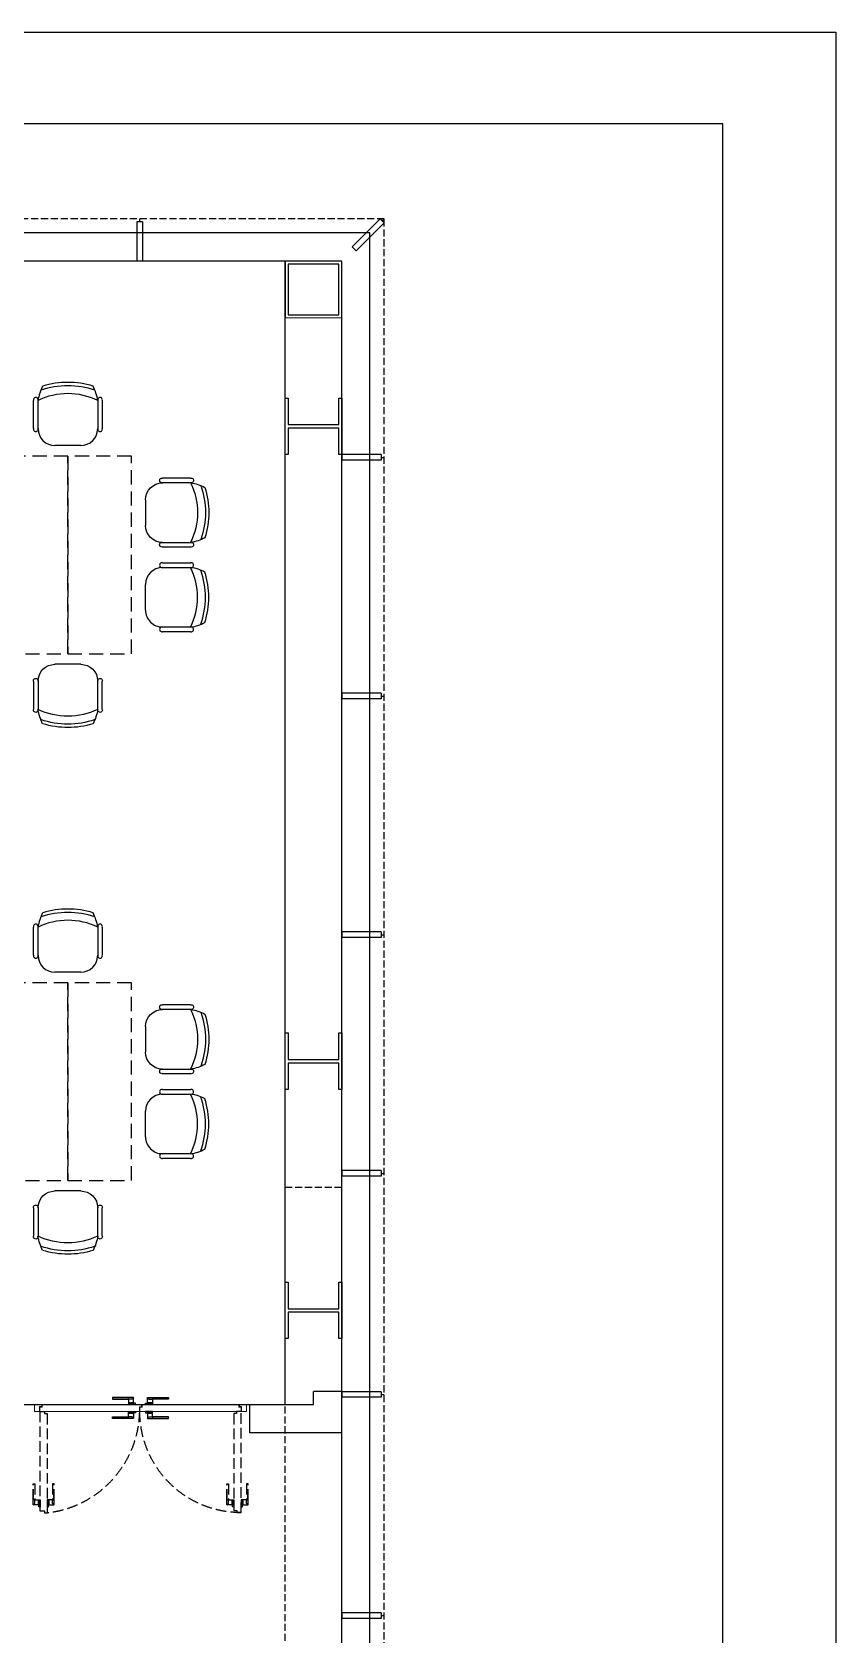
# Model space of a CAD drawing. Header units: millimetres. Extents: x 285006 to 3037698, y -2820855 to 192241.
# Drawn here: x 859813 to 865506, y -42600 to -31243 of the extents above; entities that cross this region are included whole.
import ezdxf
from ezdxf.xclip import XClip

# ---------------------------------------------------------------- set-up
doc = ezdxf.new("R2010")
doc.units = ezdxf.units.MM
doc.header["$XCLIPFRAME"] = 2
for name, pattern in [('1#C-6F$0$CONTINOUS', [0]), ('1#C-6F$0$DASHED2', [0.375, 0.25, -0.125]), ('DASH', [0.35, 0.25, -0.1]), ('DASHED', [0.75, 0.5, -0.25])]:
    doc.linetypes.add(name, pattern=pattern)
for name, color, linetype in [('1#C-6F$0$0-XREF', 7, 'Continuous'), ('1#C-6F$0$S-W-BEAMLINE', 4, '1#C-6F$0$DASHED2'), ('4玻璃幕墙', 1, 'Continuous'), ('6铝型材', 8, 'Continuous'), ('___', 4, 'Continuous'), ('__附着_A10-J_KJ_2_B_28F_SEN22M3I_设计区$0$A_WALL_BRIK(砌块墙)', 190, 'Continuous'), ('DOOR', 60, 'Continuous'), ('DOOR--02', 8, 'Continuous'), ('DS-FINISH', 20, 'Continuous'), ('FF-FURN', 51, 'Continuous'), ('FF-活动家具', 51, 'Continuous'), ('WALL', 255, 'Continuous'), ('WALL-地台', 8, 'Continuous')]:
    doc.layers.add(name, color=color, linetype=linetype)
doc.layers.add('WALL-1C-6F-1$0$A-WALL-GLAZ', color=142, linetype='Continuous', lineweight=18)

# ---------------------------------------------------------------- blocks, each defined once
blk = doc.blocks.new('WALL-1C-6F-1$0$mullion_____')
at = {"layer": '6铝型材'}
for p, q in [((-36798, -1713), (-36798, -1433)), ((-36798, -1433), (-36758, -1433)), ((-36758, -1713), (-36758, -1433)), ((-36798, -1713), (-36758, -1713)), ((-36778, -1713), (-36778, -1733))]:
    blk.add_line(p, q, dxfattribs=at)
blk = doc.blocks.new('WALL-1C-6F-1')
at = {"layer": '4玻璃幕墙'}
for p, q in [((98388635, 18822923), (98374985, 18822923)), ((98388635, 18810242), (98388635, 18822923))]:
    blk.add_line(p, q, dxfattribs=at)
at = {"layer": 'WALL-地台', "linetype": 'DASH', "ltscale": 200}
for p, q in [((98388735, 18823023), (98374885, 18823023)), ((98388735, 18810228), (98388735, 18823023)), ((98388435, 18822723), (98375185, 18822723)), ((98388435, 18810270), (98388435, 18822723))]:
    blk.add_line(p, q, dxfattribs=at)
at = {"layer": 'WALL-1C-6F-1$0$A-WALL-GLAZ', "lineweight": -3, "rotation": 180.0000003973278}
blk.add_blockref('WALL-1C-6F-1$0$mullion_____', (98350226, 18821289), dxfattribs=at)
at = {"layer": 'WALL-1C-6F-1$0$A-WALL-GLAZ', "lineweight": -3}
for p, xscale, rotation in [((98413516, 18795791), -0.9999999999999999, 134.9999997691784), ((98387002, 18784554), -1, 89.99999957281068), ((98387002, 18782863), -1, 89.99999957281068), ((98387002, 18781172), -1, 89.99999957281068), ((98387002, 18777915), -1, 89.99999957281068), ((98387002, 18776349), -1, 89.99999957281068)]:
    blk.add_blockref('WALL-1C-6F-1$0$mullion_____', p, dxfattribs=dict(at, xscale=xscale, rotation=rotation))
at = {"layer": 'WALL-地台', "linetype": 'DASH', "ltscale": 200, "xscale": -1, "rotation": 89.99999957281068}
blk.add_blockref('WALL-1C-6F-1$0$mullion_____', (98387002, 18779481), dxfattribs=at)
blk = doc.blocks.new('A$C64783269')
at = {"layer": 'FF-活动家具'}
for p, q in [((1, 151), (1, 400)), ((41, 151), (41, 400)), ((570, 399), (570, 150)), ((610, 399), (610, 150)), ((419, 0), (191, 0))]:
    blk.add_line(p, q, dxfattribs=at)
for centre, radius, start, end in [((21, 405), 20.8, 344.5058, 195.4229), ((461, 332), 426, 152.8506, 170.8394), ((305, -144), 604, 64.0229, 115.9163), ((305, -200), 730, 70.8382, 109.1021), ((305, -192), 752, 72.7146, 107.2107), ((149, 332), 426, 9.0894, 27.0688), ((590, 405), 20.8, 344.5058, 195.4229), ((21, 145), 20.8, 164.5058, 15.4229), ((191, 150), 150, 179.9644, 269.9644), ((419, 150), 150, 269.9644, 359.9644), ((590, 145), 20.8, 164.5058, 15.4229)]:
    blk.add_arc(centre, radius, start, end, dxfattribs=at)
blk = doc.blocks.new('1#C-6F$0$A$C346419F8')
at = {"layer": '1#C-6F$0$S-W-BEAMLINE', "color": 6, "linetype": '1#C-6F$0$CONTINOUS'}
for points in [[(0, 400), (0, 0), (400, 0), (400, 400)], [(20, 380), (20, 20), (380, 20), (380, 380)]]:
    blk.add_lwpolyline(points, close=True, dxfattribs=at)
blk = doc.blocks.new('1#C-6F$0$A$C13D20D7F')
at = {"layer": '1#C-6F$0$S-W-BEAMLINE', "color": 6, "linetype": '1#C-6F$0$CONTINOUS'}
blk.add_lwpolyline([(380, 200), (20, 200), (20, 13), (0, 13), (0, 413), (20, 413), (20, 225), (380, 225), (380, 413), (400, 413), (400, 13), (380, 13)], close=True, dxfattribs=at)
blk = doc.blocks.new('dfgdergherhre')
at = {"layer": 'WALL-地台', "linetype": 'DASH', "ltscale": 200}
for p, q in [((3281179, 4575341, 0), (3281179, 4627346, 0)), ((3281579, 4575341, 0), (3281579, 4627346, 0)), ((3281579, 4621182, 0), (3281179, 4621182, 0))]:
    blk.add_line(p, q, dxfattribs=at)
at = {"layer": '1#C-6F$0$0-XREF', "ltscale": 1.5, "rotation": 359.999308722076}
for name, p in [('1#C-6F$0$A$C346419F8', (3281179, 4627346, 0)), ('1#C-6F$0$A$C13D20D7F', (3281179, 4626363, 0)), ('1#C-6F$0$A$C13D20D7F', (3281179, 4621865, 0)), ('1#C-6F$0$A$C13D20D7F', (3281179, 4620099, 0))]:
    blk.add_blockref(name, p, dxfattribs=at)
blk = doc.blocks.new('*U477')
at = {"layer": 'DOOR', "linetype": 'Continuous', "lineweight": 0, "ltscale": 1000}
for points in [[(-758, 17), (-758, 50), (-1461, 50), (-1461, 50), (-1461, 50), (-1461, 50), (-1461, 50), (-1461, 50), (-1461, 50), (-1461, 50), (-1461, 50), (-1461, 50), (-1461, 50), (-1461, 50), (-1461, 50), (-1461, 50), (-1461, 50), (-1462, 50), (-1462, 18), (-1447, 18), (-1447, 0), (-1446, 0), (-1446, 0), (-1446, 0), (-1446, 0), (-742, 0), (-742, 17)], [(-755, 20), (-755, 50), (-39, 50), (-39, 50), (-39, 50), (-39, 50), (-39, 50), (-39, 50), (-39, 50), (-39, 50), (-39, 50), (-39, 50), (-39, 50), (-39, 50), (-39, 50), (-39, 50), (-39, 50), (-38, 50), (-38, 18), (-53, 18), (-53, 0), (-54, 0), (-54, 0), (-54, 0), (-54, 0), (-739, 0), (-739, 20), (-755, 20)]]:
    blk.add_lwpolyline(points, close=True, dxfattribs=at)
at = {"layer": 'DOOR--02', "linetype": 'DASH', "ltscale": 300}
for p, q in [((-1509, 676), (-1509, 562)), ((-1363, 676), (-1363, 562)), ((-136, 676), (-136, 562)), ((10, 676), (10, 562))]:
    blk.add_line(p, q, dxfattribs=at)
at = {"layer": 'DOOR--02'}
for p, q in [((-835, 98), (-949, 98)), ((-665, 98), (-551, 98)), ((-835, -48), (-949, -48)), ((-665, -48), (-551, -48))]:
    blk.add_line(p, q, dxfattribs=at)
at = {"layer": 'DOOR--02', "linetype": 'DASH', "ltscale": 300}
for points in [[(-1473, 677), (-1473, 712), (-1511, 712), (-1511, 669)], [(-1511, 712), (-1499, 702), (-1499, 676)], [(-1461, 676), (-1461, 727), (-1471, 726), (-1471, 676), (-1461, 676)], [(-1471, 710), (-1461, 710)], [(-1471, 693), (-1461, 693)], [(-1411, 676), (-1411, 727), (-1401, 726), (-1401, 676), (-1411, 676)], [(-1401, 710), (-1411, 710)], [(-1401, 693), (-1411, 693)], [(-1399, 677), (-1399, 712), (-1361, 712), (-1361, 669)], [(-1361, 712), (-1373, 702), (-1373, 676)], [(-100, 677), (-100, 712), (-138, 712), (-138, 669)], [(-138, 712), (-126, 702), (-126, 676)], [(-88, 676), (-88, 727), (-98, 726), (-98, 676), (-88, 676)], [(-98, 710), (-88, 710)], [(-98, 693), (-88, 693)], [(-38, 676), (-38, 727), (-28, 726), (-28, 676), (-38, 676)], [(-28, 710), (-38, 710)], [(-28, 693), (-38, 693)], [(-26, 677), (-26, 712), (12, 712), (12, 669)], [(12, 712), (0, 702), (0, 676)], [(-1511, 676), (-1511, 562), (-1499, 562), (-1499, 676)], [(-1501, 676), (-1511, 676)], [(-1501, 676), (-1473, 676), (-1473, 676)], [(-1371, 676), (-1399, 676), (-1399, 676)], [(-1361, 676), (-1361, 562), (-1373, 562), (-1373, 676)], [(-1371, 676), (-1361, 676)], [(-138, 676), (-138, 562), (-126, 562), (-126, 676)], [(-128, 676), (-138, 676)], [(-128, 676), (-100, 676), (-100, 676)], [(2, 676), (-26, 676), (-26, 676)], [(12, 676), (12, 562), (0, 562), (0, 676)], [(2, 676), (12, 676)]]:
    blk.add_lwpolyline(points, dxfattribs=at)
for points in [[(-1473, 711), (-1473, 677), (-1471, 677), (-1471, 711)], [(-1428, 755), (-1461, 755), (-1461, 51), (-1461, 51), (-1461, 51), (-1461, 51), (-1461, 51), (-1461, 51), (-1461, 51), (-1461, 51), (-1461, 51), (-1461, 51), (-1461, 51), (-1461, 51), (-1461, 51), (-1461, 51), (-1461, 51), (-1461, 50), (-1429, 50), (-1429, 65), (-1411, 65), (-1411, 66), (-1411, 66), (-1411, 66), (-1411, 66), (-1411, 770), (-1428, 770)], [(-1399, 711), (-1399, 677), (-1401, 677), (-1401, 711)], [(-100, 711), (-100, 677), (-98, 677), (-98, 711)], [(-68, 766), (-38, 766), (-38, 51), (-38, 51), (-38, 51), (-38, 51), (-38, 51), (-38, 51), (-38, 51), (-38, 51), (-38, 51), (-38, 51), (-38, 51), (-38, 51), (-38, 51), (-38, 51), (-38, 51), (-38, 50), (-70, 50), (-70, 65), (-88, 65), (-88, 66), (-88, 66), (-88, 66), (-88, 66), (-88, 751), (-68, 751), (-68, 766)], [(-26, 711), (-26, 677), (-28, 677), (-28, 711)]]:
    blk.add_lwpolyline(points, close=True, dxfattribs=at)
at = {"layer": 'DOOR--02'}
for points in [[(-835, 100), (-949, 100), (-949, 88), (-835, 88)], [(-834, 62), (-800, 62), (-800, 100), (-843, 100)], [(-836, 50), (-785, 50), (-785, 60), (-836, 60), (-836, 50)], [(-835, 90), (-835, 100)], [(-800, 100), (-809, 88), (-835, 88)], [(-835, 90), (-835, 62), (-835, 62)], [(-819, 60), (-819, 50)], [(-802, 60), (-802, 50)], [(-664, 50), (-715, 50), (-715, 60), (-664, 60), (-664, 50)], [(-666, 62), (-700, 62), (-700, 100), (-657, 100)], [(-700, 100), (-691, 88), (-665, 88)], [(-698, 60), (-698, 50)], [(-681, 60), (-681, 50)], [(-665, 100), (-551, 100), (-551, 88), (-665, 88)], [(-665, 90), (-665, 100)], [(-665, 90), (-665, 62), (-665, 62)], [(-835, -50), (-949, -50), (-949, -38), (-835, -38)], [(-834, -12), (-800, -12), (-800, -50), (-843, -50)], [(-836, 0), (-785, 0), (-785, -10), (-836, -10), (-836, 0)], [(-835, -40), (-835, -12), (-835, -12)], [(-800, -50), (-809, -38), (-835, -38)], [(-835, -40), (-835, -50)], [(-819, -10), (-819, 0)], [(-802, -10), (-802, 0)], [(-664, 0), (-715, 0), (-715, -10), (-664, -10), (-664, 0)], [(-666, -12), (-700, -12), (-700, -50), (-657, -50)], [(-700, -50), (-691, -38), (-665, -38)], [(-698, -10), (-698, 0)], [(-681, -10), (-681, 0)], [(-665, -40), (-665, -12), (-665, -12)], [(-665, -50), (-551, -50), (-551, -38), (-665, -38)], [(-665, -40), (-665, -50)]]:
    blk.add_lwpolyline(points, dxfattribs=at)
for points in [[(-800, 62), (-835, 62), (-835, 60), (-800, 60)], [(-700, 62), (-665, 62), (-665, 60), (-700, 60)], [(-800, -12), (-835, -12), (-835, -10), (-800, -10)], [(-700, -12), (-665, -12), (-665, -10), (-700, -10)]]:
    blk.add_lwpolyline(points, close=True, dxfattribs=at)
at = {"layer": 'DOOR--02', "linetype": 'DASH', "ltscale": 300}
for centre, radius, start, end in [((-1494, 38), 736, 0.9237, 83.5121), ((-39, 50), 716, 89.9199, 182.4029)]:
    blk.add_arc(centre, radius, start, end, dxfattribs=at)
at = {"layer": 'DS-FINISH', "linetype": 'Continuous', "lineweight": 0, "ltscale": 1000}
for points in [[(-1500, 50), (-1465, 50), (-1465, 15), (-1450, 15), (-1450, 0), (-1500, 0), (-1500, 50)], [(-35, 50), (0, 50), (0, 0), (-50, 0), (-50, 15), (-35, 15), (-35, 50), (0, 50)]]:
    blk.add_lwpolyline(points, dxfattribs=at)

msp = doc.modelspace()

# ---------------------------------------------------------------- linework, layer by layer
at = {"layer": '___', "elevation": 0}
msp.add_lwpolyline([(849154, -40966.8), (861604.2, -40966.8), (861604.2, -32866.5), (849154, -32866.5)], close=True, dxfattribs=at)
at = {"layer": 'Defpoints', "elevation": 0}
msp.add_lwpolyline([(845156.1, -31242.8), (865505.7, -31242.8), (865505.7, -88921.9), (845156.1, -88921.9)], close=True, dxfattribs=at)
at = {"layer": 'FF-FURN', "linetype": 'DASHED', "ltscale": 200}
for points in [[(859616.4, -34247.6), (859616.4, -35647.6), (860066.4, -35647.6), (860066.4, -34247.6)], [(860066.4, -34247.6), (860066.4, -35647.6), (860516.4, -35647.6), (860516.4, -34247.6)], [(859616.4, -37979.2), (859616.4, -39379.2), (860066.4, -39379.2), (860066.4, -37979.2)], [(860066.4, -37979.2), (860066.4, -39379.2), (860516.4, -39379.2), (860516.4, -37979.2)]]:
    msp.add_lwpolyline(points, close=True, dxfattribs=at)
at = {"layer": 'WALL', "elevation": 0}
for points in [[(862005.8, -41167), (861355.8, -41167), (861355.8, -40967), (861805.8, -40967), (861805.8, -40876)], [(862005.8, -40876), (861805.8, -40876)], [(862005.8, -41167), (862005.8, -40876)]]:
    msp.add_lwpolyline(points, dxfattribs=at)

# ---------------------------------------------------------------- block references
at = {"layer": '1#C-6F$0$0-XREF', "ltscale": 1.5}
ref = msp.add_blockref('WALL-1C-6F-1', (-97526656.2, -18854402, 0), dxfattribs=dict(at, rotation=359.999308722076))
XClip(ref).set_block_clipping_path([(98372385.8231538981, 18767467.007476639), (98391135.4026873261, 18767467.2336917371), (98391134.7242774069, 18823696.4636914618), (98372385.144743979, 18823696.2374763638)])
at = {"layer": '__附着_A10-J_KJ_2_B_28F_SEN22M3I_设计区$0$A_WALL_BRIK(砌块墙)'}
msp.add_blockref('dfgdergherhre', (-2419573.4, -4660612.4), dxfattribs=at)
at = {"layer": 'DS-FINISH', "xscale": -1, "rotation": 180}
msp.add_blockref('*U477', (861330.8, -40966.8, 0), dxfattribs=at)
at = {"layer": 'FF-FURN', "linetype": 'DASHED', "ltscale": 200, "xscale": 0.8, "yscale": 0.8, "zscale": 0.8}
for p in [(859822.2, -34172.7), (859822.2, -37904.2)]:
    msp.add_blockref('A$C64783269', p, dxfattribs=at)
at = {"layer": 'FF-FURN', "linetype": 'DASHED', "ltscale": 200}
for p, xscale, yscale, zscale, rotation in [((860616.4, -34891.8), -0.8, 0.8, 0.8, 269.9999999999999), ((860616.4, -35003.4), 0.8000000000000002, 0.8000000000000002, 0.8000000000000002, 270.0000006730583), ((859822.2, -35722.6), -0.8, 0.8, 0.8, 180), ((860616.4, -38623.4), -0.8, 0.8, 0.8, 269.9999999999999), ((860616.4, -38735), 0.8000000000000002, 0.8000000000000002, 0.8000000000000002, 270.0000006730583), ((859822.2, -39454.2), -0.8, 0.8, 0.8, 180)]:
    msp.add_blockref('A$C64783269', p, dxfattribs=dict(at, xscale=xscale, yscale=yscale, zscale=zscale, rotation=rotation))

doc.saveas('drawing.dxf')
